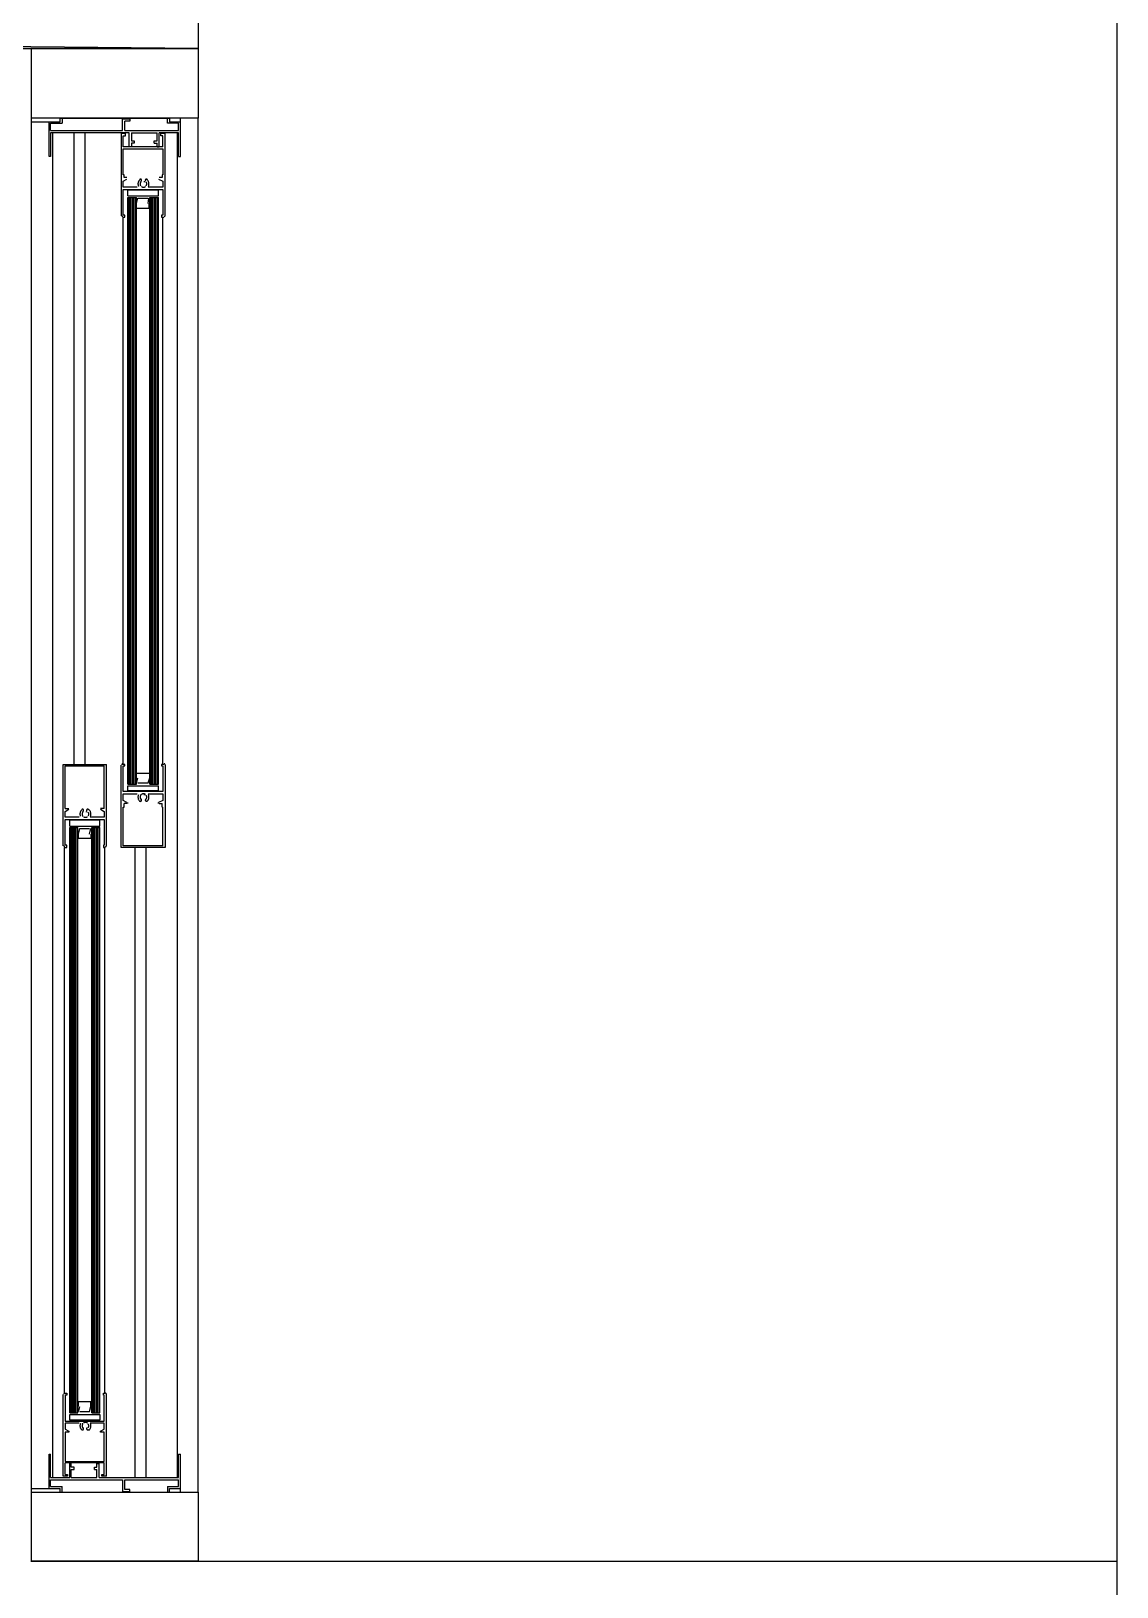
# Model space of a CAD drawing. Header units: millimetres. Extents: x 7649 to 34105, y 3983 to 25377.
# Drawn here: x 33323 to 34105, y 6097 to 7218 of the extents above; entities that cross this region are included whole.
import ezdxf

# ---------------------------------------------------------------- set-up
doc = ezdxf.new("R2010")
doc.units = ezdxf.units.MM

msp = doc.modelspace()

# ---------------------------------------------------------------- linework, layer by layer
at = {"layer": 'GEOMETRY', "color": 7}
for p, q in [((34105.14444, 21876.45556), (34105.14444, 5374.92222)), ((33443.15694, 7205.30972), (30922.73611, 7230.18056)), ((33443.15694, 7205.30972), (30922.73611, 7230.18056)), ((33443.15694, 7230.18056), (33443.15694, 7205.30972)), ((30922.73611, 7205.30972), (33443.15694, 7205.30972)), ((33323.03611, 6164.96806), (33323.03611, 7155.03889)), ((33323.03611, 6167.61389), (33323.03611, 7152.39306)), ((33323.03611, 7152.39306), (33335.73611, 7152.39306)), ((33335.73611, 7152.39306), (33343.67361, 7152.39306)), ((33335.73611, 7127.52222), (33335.73611, 7152.39306)), ((33343.67361, 7155.03889), (33345.26111, 7155.03889)), ((33343.67361, 7152.39306), (33343.67361, 7155.03889)), ((33345.26111, 7155.03889), (33345.26111, 7151.33472)), ((33345.26111, 7155.03889), (33420.93194, 7155.03889)), ((33388.65278, 7154.50972), (33393.94444, 7154.50972)), ((33388.65278, 7146.04306), (33388.65278, 7154.50972)), ((33393.94444, 7152.92222), (33390.24028, 7152.92222)), ((33390.24028, 7146.04306), (33390.24028, 7152.92222)), ((33393.94444, 7154.50972), (33393.94444, 7152.92222)), ((33420.93194, 7151.33472), (33420.93194, 7155.03889)), ((33420.93194, 7155.03889), (33422.51944, 7155.03889)), ((33422.51944, 7155.03889), (33422.51944, 7152.39306)), ((33422.51944, 7152.39306), (33430.45694, 7152.39306)), ((33430.45694, 7152.39306), (33430.45694, 7155.03889)), ((33430.45694, 7127.52222), (33430.45694, 7152.39306)), ((33443.15694, 6164.96806), (33443.15694, 7155.03889)), ((33336.79444, 7151.33472), (33345.26111, 7151.33472)), ((33336.79444, 7146.04306), (33336.79444, 7151.33472)), ((33336.79444, 7146.04306), (33388.65278, 7146.04306)), ((33393.41528, 7144.45556), (33336.79444, 7144.45556)), ((33336.79444, 7144.45556), (33336.79444, 7127.52222)), ((33338.38194, 6175.55139), (33338.38194, 7144.45556)), ((33353.72778, 6689.37222), (33353.72778, 7144.45556)), ((33361.66528, 6689.37222), (33361.66528, 7144.45556)), ((33390.76944, 7143.92639), (33387.59444, 7143.92639)), ((33387.59444, 7143.92639), (33387.59444, 7084.65972)), ((33389.18194, 7134.40139), (33389.18194, 7142.33889)), ((33389.18194, 7142.33889), (33390.76944, 7142.33889)), ((33390.24028, 7146.04306), (33428.86944, 7146.04306)), ((33390.76944, 7142.33889), (33390.76944, 7143.92639)), ((33393.41528, 7134.40139), (33393.41528, 7144.45556)), ((33395.00278, 7144.45556), (33395.00278, 7138.63472)), ((33395.00278, 7144.45556), (33413.52361, 7144.45556)), ((33413.52361, 7138.63472), (33413.52361, 7144.45556)), ((33428.86944, 7144.45556), (33415.11111, 7144.45556)), ((33415.11111, 7134.40139), (33415.11111, 7144.45556)), ((33419.34444, 7143.92639), (33416.16944, 7143.92639)), ((33416.16944, 7142.33889), (33416.16944, 7143.92639)), ((33417.75694, 7142.33889), (33416.16944, 7142.33889)), ((33417.75694, 7134.40139), (33417.75694, 7142.33889)), ((33419.34444, 7084.65972), (33419.34444, 7143.92639)), ((33428.86944, 7151.33472), (33420.93194, 7151.33472)), ((33428.34028, 6175.55139), (33428.34028, 7144.45556)), ((33428.86944, 7146.04306), (33428.86944, 7151.33472)), ((33428.86944, 7127.52222), (33428.86944, 7144.45556)), ((33417.75694, 7134.40139), (33389.18194, 7134.40139)), ((33389.18194, 7114.29306), (33389.18194, 7132.81389)), ((33389.18194, 7132.81389), (33417.75694, 7132.81389)), ((33395.00278, 7134.40139), (33393.41528, 7134.40139)), ((33395.00278, 7138.63472), (33397.11944, 7138.63472)), ((33397.11944, 7137.04722), (33395.00278, 7137.04722)), ((33395.00278, 7137.04722), (33395.00278, 7134.40139)), ((33397.11944, 7138.63472), (33397.11944, 7137.04722)), ((33411.40694, 7138.63472), (33413.52361, 7138.63472)), ((33411.40694, 7137.04722), (33411.40694, 7138.63472)), ((33411.40694, 7137.04722), (33413.52361, 7137.04722)), ((33413.52361, 7134.40139), (33413.52361, 7137.04722)), ((33413.52361, 7134.40139), (33415.11111, 7134.40139)), ((33417.75694, 7132.81389), (33417.75694, 7114.29306)), ((33336.79444, 7127.52222), (33335.73611, 7127.52222)), ((33428.86944, 7127.52222), (33430.45694, 7127.52222)), ((33389.71111, 7114.29306), (33389.18194, 7114.29306)), ((33389.18194, 7109.53056), (33391.82778, 7111.11806)), ((33389.18194, 7105.29722), (33389.18194, 7109.53056)), ((33389.71111, 7112.17639), (33389.71111, 7114.29306)), ((33391.82778, 7112.17639), (33389.71111, 7112.17639)), ((33399.77666, 7107.97908), (33399.76528, 7107.67847)), ((33399.76528, 7107.67847), (33399.76765, 7107.54121)), ((33399.76765, 7107.54121), (33399.77476, 7107.40432)), ((33399.77476, 7107.40432), (33399.78657, 7107.26791)), ((33399.81045, 7108.27583), (33399.77666, 7107.97908)), ((33399.78657, 7107.26791), (33399.80306, 7107.13212)), ((33399.80306, 7107.13212), (33399.82421, 7106.99705)), ((33399.86611, 7108.56757), (33399.81045, 7108.27583)), ((33399.82421, 7106.99705), (33399.85, 7106.86283)), ((33399.85, 7106.86283), (33399.88038, 7106.72957)), ((33399.9431, 7108.8532), (33399.86611, 7108.56757)), ((33400.04086, 7109.13158), (33399.9431, 7108.8532)), ((33400.15886, 7109.4016), (33400.04086, 7109.13158)), ((33400.29656, 7109.66212), (33400.15886, 7109.4016)), ((33400.45342, 7109.91202), (33400.29656, 7109.66212)), ((33400.62889, 7110.15018), (33400.45342, 7109.91202)), ((33400.82243, 7110.37547), (33400.62889, 7110.15018)), ((33401.03349, 7110.58677), (33400.82243, 7110.37547)), ((33401.26155, 7110.78296), (33401.03349, 7110.58677)), ((33401.20843, 7111.0047), (33401.12287, 7110.9452)), ((33401.29898, 7111.05158), (33401.20843, 7111.0047)), ((33401.39329, 7111.08595), (33401.29898, 7111.05158)), ((33401.36581, 7107.92758), (33401.35278, 7107.67847)), ((33401.35278, 7107.67847), (33401.36581, 7107.42937)), ((33401.40491, 7108.17453), (33401.36581, 7107.92758)), ((33401.36581, 7107.42937), (33401.40491, 7107.18242)), ((33401.49017, 7111.10791), (33401.39329, 7111.08595)), ((33401.47007, 7108.41717), (33401.40491, 7108.17453)), ((33401.40491, 7107.18242), (33401.47007, 7106.93977)), ((33401.56129, 7108.65335), (33401.47007, 7108.41717)), ((33401.47007, 7106.93977), (33401.56129, 7106.70359)), ((33401.5884, 7111.11756), (33401.49017, 7111.10791)), ((33401.67858, 7108.88092), (33401.56129, 7108.65335)), ((33401.68677, 7111.11502), (33401.5884, 7111.11756)), ((33401.82193, 7109.09771), (33401.67858, 7108.88092)), ((33401.78408, 7111.10038), (33401.68677, 7111.11502)), ((33401.87913, 7111.07376), (33401.78408, 7111.10038)), ((33401.9707, 7111.03526), (33401.87913, 7111.07376)), ((33401.88194, 7109.53056), (33401.88194, 7109.00139)), ((33402.05758, 7110.98499), (33401.9707, 7111.03526)), ((33402.13857, 7110.92306), (33402.05758, 7110.98499)), ((33402.21247, 7110.84956), (33402.13857, 7110.92306)), ((33402.17202, 7109.75652), (33402.24169, 7109.83403)), ((33402.27622, 7110.7671), (33402.21247, 7110.84956)), ((33402.24169, 7109.83403), (33402.29946, 7109.91805)), ((33402.32761, 7110.67905), (33402.27622, 7110.7671)), ((33402.29946, 7109.91805), (33402.34527, 7110.00736)), ((33402.3667, 7110.58659), (33402.32761, 7110.67905)), ((33402.34527, 7110.00736), (33402.37909, 7110.10076)), ((33402.39353, 7110.49095), (33402.3667, 7110.58659)), ((33402.37909, 7110.10076), (33402.40087, 7110.19703)), ((33402.40814, 7110.39333), (33402.39353, 7110.49095)), ((33402.40087, 7110.19703), (33402.41057, 7110.29496)), ((33402.41057, 7110.29496), (33402.40814, 7110.39333)), ((33404.52778, 7109.00139), (33404.52778, 7109.53056)), ((33405.06054, 7110.39988), (33405.05694, 7110.32431)), ((33405.05694, 7110.32431), (33405.05873, 7110.27109)), ((33405.05873, 7110.27109), (33405.06404, 7110.2184)), ((33405.07114, 7110.47392), (33405.06054, 7110.39988)), ((33405.06404, 7110.2184), (33405.0728, 7110.16642)), ((33405.08851, 7110.54601), (33405.07114, 7110.47392)), ((33405.0728, 7110.16642), (33405.08495, 7110.1153)), ((33405.08495, 7110.1153), (33405.10043, 7110.06519)), ((33405.11237, 7110.61575), (33405.08851, 7110.54601)), ((33405.10043, 7110.06519), (33405.11915, 7110.01627)), ((33405.14246, 7110.68271), (33405.11237, 7110.61575)), ((33405.11915, 7110.01627), (33405.14107, 7109.96868)), ((33405.14107, 7109.96868), (33405.16609, 7109.9226)), ((33405.17854, 7110.7465), (33405.14246, 7110.68271)), ((33405.16609, 7109.9226), (33405.19417, 7109.87818)), ((33405.22034, 7110.80669), (33405.17854, 7110.7465)), ((33405.19417, 7109.87818), (33405.22523, 7109.83559)), ((33405.26759, 7110.86288), (33405.22034, 7110.80669)), ((33405.22523, 7109.83559), (33405.25921, 7109.79498)), ((33405.25921, 7109.79498), (33405.29603, 7109.75652)), ((33405.32006, 7110.91465), (33405.26759, 7110.86288)), ((33405.37746, 7110.96159), (33405.32006, 7110.91465)), ((33405.43955, 7111.00329), (33405.37746, 7110.96159)), ((33405.50607, 7111.03934), (33405.43955, 7111.00329)), ((33405.57571, 7111.06891), (33405.50607, 7111.03934)), ((33405.64701, 7111.0915), (33405.57571, 7111.06891)), ((33405.78948, 7108.88092), (33405.64612, 7109.09771)), ((33405.71949, 7111.10716), (33405.64701, 7111.0915)), ((33405.79267, 7111.11595), (33405.71949, 7111.10716)), ((33405.90676, 7108.65335), (33405.78948, 7108.88092)), ((33405.86606, 7111.11791), (33405.79267, 7111.11595)), ((33405.93919, 7111.11311), (33405.86606, 7111.11791)), ((33405.99799, 7108.41717), (33405.90676, 7108.65335)), ((33405.90676, 7106.70359), (33405.99799, 7106.93977)), ((33406.01155, 7111.10159), (33405.93919, 7111.11311)), ((33406.06315, 7108.17453), (33405.99799, 7108.41717)), ((33405.99799, 7106.93977), (33406.06315, 7107.18242)), ((33406.08269, 7111.08341), (33406.01155, 7111.10159)), ((33406.10225, 7107.92758), (33406.06315, 7108.17453)), ((33406.06315, 7107.18242), (33406.10225, 7107.42937)), ((33406.1521, 7111.05863), (33406.08269, 7111.08341)), ((33406.11528, 7107.67847), (33406.10225, 7107.92758)), ((33406.10225, 7107.42937), (33406.11528, 7107.67847)), ((33406.21931, 7111.0273), (33406.1521, 7111.05863)), ((33406.53914, 7110.48625), (33406.20651, 7110.78296)), ((33406.28384, 7110.98947), (33406.21931, 7111.0273)), ((33406.34519, 7110.9452), (33406.28384, 7110.98947)), ((33406.832, 7110.15965), (33406.53914, 7110.48625)), ((33407.08415, 7109.80696), (33406.832, 7110.15965)), ((33407.29465, 7109.43194), (33407.08415, 7109.80696)), ((33407.46259, 7109.03838), (33407.29465, 7109.43194)), ((33407.58701, 7108.63006), (33407.46259, 7109.03838)), ((33407.52377, 7106.49946), (33407.63091, 7106.92484)), ((33407.66698, 7108.21077), (33407.58701, 7108.63006)), ((33407.63091, 7106.92484), (33407.68987, 7107.35438)), ((33407.70158, 7107.78428), (33407.66698, 7108.21077)), ((33407.68987, 7107.35438), (33407.70158, 7107.78428)), ((33414.58194, 7111.11806), (33417.75694, 7109.53056)), ((33417.22778, 7112.17639), (33415.11111, 7112.17639)), ((33417.75694, 7114.29306), (33417.22778, 7114.29306)), ((33417.22778, 7114.29306), (33417.22778, 7112.17639)), ((33417.75694, 7109.53056), (33417.75694, 7105.29722)), ((33399.23611, 7105.29722), (33389.18194, 7105.29722)), ((33389.18194, 7085.18889), (33389.18194, 7103.70972)), ((33389.18194, 7103.70972), (33417.75694, 7103.70972)), ((33414.58194, 7103.18056), (33392.35694, 7103.18056)), ((33392.35694, 7098.94722), (33392.35694, 7103.18056)), ((33392.35694, 7098.94722), (33414.58194, 7098.94722)), ((33392.35694, 6675.08472), (33392.35694, 7097.88889)), ((33392.35694, 7097.88889), (33398.70694, 7097.88889)), ((33393.41528, 6675.08472), (33393.41528, 7097.88889)), ((33394.47361, 6675.08472), (33394.47361, 7097.88889)), ((33395.53194, 6675.08472), (33395.53194, 7097.88889)), ((33396.59028, 6675.08472), (33396.59028, 7097.88889)), ((33397.64861, 6675.08472), (33397.64861, 7097.88889)), ((33398.70694, 6675.08472), (33398.70694, 7097.88889)), ((33398.70694, 7093.65556), (33399.76528, 7097.35972)), ((33399.76528, 7097.35972), (33407.17361, 7097.35972)), ((33399.88038, 7106.72957), (33399.91535, 7106.59741)), ((33399.91535, 7106.59741), (33399.95488, 7106.46645)), ((33399.95488, 7106.46645), (33399.99893, 7106.33682)), ((33399.99893, 7106.33682), (33400.04749, 7106.20863)), ((33400.04749, 7106.20863), (33400.10054, 7106.08201)), ((33401.56129, 7106.70359), (33401.67858, 7106.47603)), ((33401.67858, 7106.47603), (33401.82193, 7106.25923)), ((33402.31479, 7105.76638), (33402.53158, 7105.62302)), ((33402.53158, 7105.62302), (33402.75915, 7105.50574)), ((33402.75915, 7105.50574), (33402.99533, 7105.41451)), ((33402.99533, 7105.41451), (33403.23797, 7105.34935)), ((33403.23797, 7105.34935), (33403.48492, 7105.31025)), ((33403.48492, 7105.31025), (33403.73403, 7105.29722)), ((33403.73403, 7105.29722), (33403.98313, 7105.31025)), ((33403.98313, 7105.31025), (33404.23008, 7105.34935)), ((33404.23008, 7105.34935), (33404.47273, 7105.41451)), ((33404.47273, 7105.41451), (33404.70891, 7105.50574)), ((33404.70891, 7105.50574), (33404.93647, 7105.62302)), ((33404.93647, 7105.62302), (33405.15327, 7105.76638)), ((33405.64612, 7106.25923), (33405.78948, 7106.47603)), ((33405.78948, 7106.47603), (33405.90676, 7106.70359)), ((33417.75694, 7105.29722), (33407.17361, 7105.29722)), ((33407.17361, 7093.65556), (33407.70278, 7097.35972)), ((33407.36752, 7106.08201), (33407.52377, 7106.49946)), ((33408.23194, 6675.08472), (33408.23194, 7097.88889)), ((33408.23194, 7097.88889), (33414.58194, 7097.88889)), ((33409.29028, 6675.08472), (33409.29028, 7097.88889)), ((33410.34861, 6675.08472), (33410.34861, 7097.88889)), ((33411.40694, 6675.08472), (33411.40694, 7097.88889)), ((33412.46528, 6675.08472), (33412.46528, 7097.88889)), ((33413.52361, 6675.08472), (33413.52361, 7097.88889)), ((33414.58194, 7098.94722), (33414.58194, 7103.18056)), ((33414.58194, 6675.08472), (33414.58194, 7097.88889)), ((33417.75694, 7103.70972), (33417.75694, 7085.18889)), ((33388.12361, 7084.92431), (33388.13086, 7084.8166)), ((33388.13086, 7084.8166), (33388.15196, 7084.71329)), ((33388.15196, 7084.71329), (33388.18599, 7084.61534)), ((33388.18599, 7084.61534), (33388.23198, 7084.52368)), ((33388.23198, 7084.52368), (33388.289, 7084.43927)), ((33388.289, 7084.43927), (33388.35609, 7084.36304)), ((33390.24028, 7085.18889), (33389.18194, 7085.18889)), ((33390.24028, 7083.60139), (33390.24028, 7085.18889)), ((33398.70694, 7089.95139), (33398.70694, 7093.65556)), ((33407.70278, 7089.95139), (33398.70694, 7089.95139)), ((33407.70278, 7093.65556), (33407.70278, 7089.95139)), ((33417.75694, 7085.18889), (33416.69861, 7085.18889)), ((33416.69861, 7085.18889), (33416.69861, 7083.60139)), ((33419.11196, 7084.36304), (33419.17906, 7084.43927)), ((33419.17906, 7084.43927), (33419.23607, 7084.52368)), ((33419.23607, 7084.52368), (33419.28207, 7084.61534)), ((33419.28207, 7084.61534), (33419.31609, 7084.71329)), ((33419.31609, 7084.71329), (33419.3372, 7084.8166)), ((33419.3372, 7084.8166), (33419.34444, 7084.92431)), ((33388.35609, 7084.36304), (33388.43232, 7084.29594)), ((33388.43232, 7084.29594), (33388.51674, 7084.23893)), ((33388.51674, 7084.23893), (33388.6084, 7084.19293)), ((33388.6084, 7084.19293), (33388.70635, 7084.15891)), ((33388.65278, 7083.60139), (33390.24028, 7083.60139)), ((33388.70635, 7084.15891), (33388.80965, 7084.1378)), ((33388.80965, 7084.1378), (33388.91736, 7084.13056)), ((33389.18194, 6689.37222), (33389.18194, 7083.60139)), ((33416.69861, 7083.60139), (33418.28611, 7083.60139)), ((33417.75694, 6689.37222), (33417.75694, 7083.60139)), ((33418.55069, 7084.13056), (33418.6584, 7084.1378)), ((33418.6584, 7084.1378), (33418.76171, 7084.15891)), ((33418.76171, 7084.15891), (33418.85966, 7084.19293)), ((33418.85966, 7084.19293), (33418.95132, 7084.23893)), ((33418.95132, 7084.23893), (33419.03573, 7084.29594)), ((33419.03573, 7084.29594), (33419.11196, 7084.36304)), ((33345.79028, 6689.37222), (33377.01111, 6689.37222)), ((33345.79028, 6630.63472), (33345.79028, 6689.37222)), ((33347.37778, 6660.26806), (33347.37778, 6688.31389)), ((33347.37778, 6688.31389), (33375.42361, 6688.31389)), ((33375.42361, 6660.26806), (33375.42361, 6688.31389)), ((33377.01111, 6630.63472), (33377.01111, 6689.37222)), ((33387.59444, 6629.57639), (33387.59444, 6688.84306)), ((33388.13086, 6689.21535), (33388.12361, 6689.10764)), ((33388.15196, 6689.31865), (33388.13086, 6689.21535)), ((33388.18599, 6689.4166), (33388.15196, 6689.31865)), ((33388.23198, 6689.50826), (33388.18599, 6689.4166)), ((33388.289, 6689.59268), (33388.23198, 6689.50826)), ((33388.35609, 6689.66891), (33388.289, 6689.59268)), ((33388.43232, 6689.736), (33388.35609, 6689.66891)), ((33388.51674, 6689.79302), (33388.43232, 6689.736)), ((33388.6084, 6689.83901), (33388.51674, 6689.79302)), ((33388.70635, 6689.87304), (33388.6084, 6689.83901)), ((33390.24028, 6689.37222), (33388.65278, 6689.37222)), ((33388.80965, 6689.89414), (33388.70635, 6689.87304)), ((33388.91736, 6689.90139), (33388.80965, 6689.89414)), ((33389.18194, 6669.79306), (33389.18194, 6688.31389)), ((33389.18194, 6688.31389), (33390.24028, 6688.31389)), ((33390.24028, 6688.31389), (33390.24028, 6689.37222)), ((33398.70694, 6679.84722), (33398.70694, 6683.02222)), ((33398.70694, 6683.02222), (33408.23194, 6683.02222)), ((33408.23194, 6683.02222), (33408.23194, 6679.84722)), ((33418.28611, 6689.37222), (33416.69861, 6689.37222)), ((33416.69861, 6689.37222), (33416.69861, 6688.31389)), ((33416.69861, 6688.31389), (33417.75694, 6688.31389)), ((33417.75694, 6688.31389), (33417.75694, 6669.79306)), ((33418.6584, 6689.89414), (33418.55069, 6689.90139)), ((33418.76171, 6689.87304), (33418.6584, 6689.89414)), ((33418.85966, 6689.83901), (33418.76171, 6689.87304)), ((33418.95132, 6689.79302), (33418.85966, 6689.83901)), ((33419.03573, 6689.736), (33418.95132, 6689.79302)), ((33419.11196, 6689.66891), (33419.03573, 6689.736)), ((33419.17906, 6689.59268), (33419.11196, 6689.66891)), ((33419.23607, 6689.50826), (33419.17906, 6689.59268)), ((33419.28207, 6689.4166), (33419.23607, 6689.50826)), ((33419.31609, 6689.31865), (33419.28207, 6689.4166)), ((33419.3372, 6689.21535), (33419.31609, 6689.31865)), ((33419.34444, 6689.10764), (33419.3372, 6689.21535)), ((33419.34444, 6688.84306), (33419.34444, 6629.57639)), ((33417.75694, 6669.79306), (33389.18194, 6669.79306)), ((33392.35694, 6675.08472), (33398.70694, 6675.08472)), ((33392.35694, 6670.32222), (33392.35694, 6674.02639)), ((33392.35694, 6674.02639), (33414.58194, 6674.02639)), ((33414.58194, 6670.32222), (33392.35694, 6670.32222)), ((33398.70694, 6676.14306), (33399.76528, 6679.84722)), ((33399.76528, 6676.14306), (33407.17361, 6676.14306)), ((33407.17361, 6676.14306), (33408.23194, 6679.84722)), ((33408.23194, 6675.08472), (33414.58194, 6675.08472)), ((33414.58194, 6670.32222), (33414.58194, 6674.02639)), ((33347.37778, 6657.62222), (33347.37778, 6660.26806)), ((33375.42361, 6657.62222), (33375.42361, 6660.26806)), ((33389.18194, 6663.44306), (33389.18194, 6668.20556)), ((33389.18194, 6668.20556), (33399.23611, 6668.20556)), ((33391.82778, 6661.85556), (33389.18194, 6663.44306)), ((33389.18194, 6630.63472), (33389.18194, 6658.68056)), ((33389.18194, 6658.68056), (33389.71111, 6658.68056)), ((33391.82778, 6661.32639), (33389.71111, 6661.32639)), ((33389.71111, 6658.68056), (33389.71111, 6661.32639)), ((33392.35694, 6661.32639), (33392.35694, 6661.85556)), ((33399.77818, 6666.1484), (33399.76647, 6665.7185)), ((33399.76647, 6665.7185), (33399.80107, 6665.29201)), ((33399.83714, 6666.57794), (33399.77818, 6666.1484)), ((33399.80107, 6665.29201), (33399.88105, 6664.87272)), ((33399.94428, 6667.00332), (33399.83714, 6666.57794)), ((33399.88105, 6664.87272), (33400.00547, 6664.4644)), ((33400.10054, 6667.42077), (33399.94428, 6667.00332)), ((33400.00547, 6664.4644), (33400.1734, 6664.07084)), ((33400.1734, 6664.07084), (33400.38391, 6663.69582)), ((33400.38391, 6663.69582), (33400.63606, 6663.34313)), ((33400.63606, 6663.34313), (33400.92892, 6663.01653)), ((33400.92892, 6663.01653), (33401.26155, 6662.71982)), ((33401.12287, 6663.08674), (33401.18422, 6663.04247)), ((33401.18422, 6663.04247), (33401.24874, 6663.00464)), ((33401.24874, 6663.00464), (33401.31595, 6662.97331)), ((33401.31595, 6662.97331), (33401.38537, 6662.94853)), ((33401.36581, 6666.07341), (33401.35278, 6665.82431)), ((33401.35278, 6665.82431), (33401.36581, 6665.5752)), ((33401.40491, 6666.32036), (33401.36581, 6666.07341)), ((33401.36581, 6665.5752), (33401.40491, 6665.32825)), ((33401.38537, 6662.94853), (33401.4565, 6662.93036)), ((33401.47007, 6666.56301), (33401.40491, 6666.32036)), ((33401.40491, 6665.32825), (33401.47007, 6665.08561)), ((33401.4565, 6662.93036), (33401.52887, 6662.91884)), ((33401.56129, 6666.79919), (33401.47007, 6666.56301)), ((33401.47007, 6665.08561), (33401.56129, 6664.84942)), ((33401.52887, 6662.91884), (33401.60199, 6662.91403)), ((33401.67858, 6667.02675), (33401.56129, 6666.79919)), ((33401.56129, 6664.84942), (33401.67858, 6664.62186)), ((33401.60199, 6662.91403), (33401.67539, 6662.916)), ((33401.67539, 6662.916), (33401.74856, 6662.92478)), ((33401.82193, 6667.24355), (33401.67858, 6667.02675)), ((33401.67858, 6664.62186), (33401.82193, 6664.40506)), ((33401.74856, 6662.92478), (33401.82105, 6662.94044)), ((33401.82105, 6662.94044), (33401.89235, 6662.96303)), ((33401.88194, 6667.14722), (33401.88194, 6667.67639)), ((33401.89235, 6662.96303), (33401.96199, 6662.99261)), ((33401.96199, 6662.99261), (33402.0285, 6663.02866)), ((33402.0285, 6663.02866), (33402.09059, 6663.07036)), ((33402.09059, 6663.07036), (33402.148, 6663.1173)), ((33402.148, 6663.1173), (33402.20046, 6663.16907)), ((33402.20885, 6664.23697), (33402.17202, 6664.27543)), ((33402.20046, 6663.16907), (33402.24772, 6663.22525)), ((33402.24282, 6664.19636), (33402.20885, 6664.23697)), ((33402.27388, 6664.15376), (33402.24282, 6664.19636)), ((33402.24772, 6663.22525), (33402.28952, 6663.28545)), ((33402.30196, 6664.10934), (33402.27388, 6664.15376)), ((33402.28952, 6663.28545), (33402.32559, 6663.34923)), ((33402.32699, 6664.06326), (33402.30196, 6664.10934)), ((33402.53158, 6667.87975), (33402.31479, 6667.7364)), ((33402.32559, 6663.34923), (33402.35569, 6663.4162)), ((33402.3489, 6664.01568), (33402.32699, 6664.06326)), ((33402.36763, 6663.96675), (33402.3489, 6664.01568)), ((33402.35569, 6663.4162), (33402.37955, 6663.48593)), ((33402.3831, 6663.91665), (33402.36763, 6663.96675)), ((33402.37955, 6663.48593), (33402.39691, 6663.55803)), ((33402.39525, 6663.86552), (33402.3831, 6663.91665)), ((33402.40402, 6663.81354), (33402.39525, 6663.86552)), ((33402.39691, 6663.55803), (33402.40752, 6663.63207)), ((33402.40933, 6663.76086), (33402.40402, 6663.81354)), ((33402.40752, 6663.63207), (33402.41111, 6663.70764)), ((33402.41111, 6663.70764), (33402.40933, 6663.76086)), ((33402.75915, 6667.99704), (33402.53158, 6667.87975)), ((33402.99533, 6668.08827), (33402.75915, 6667.99704)), ((33403.23797, 6668.15343), (33402.99533, 6668.08827)), ((33403.48492, 6668.19252), (33403.23797, 6668.15343)), ((33403.73403, 6668.20556), (33403.48492, 6668.19252)), ((33403.98313, 6668.19252), (33403.73403, 6668.20556)), ((33404.23008, 6668.15343), (33403.98313, 6668.19252)), ((33404.47273, 6668.08827), (33404.23008, 6668.15343)), ((33404.70891, 6667.99704), (33404.47273, 6668.08827)), ((33404.52778, 6667.14722), (33404.52778, 6667.67639)), ((33404.93647, 6667.87975), (33404.70891, 6667.99704)), ((33405.15327, 6667.7364), (33404.93647, 6667.87975)), ((33405.06718, 6663.83492), (33405.05749, 6663.73699)), ((33405.05749, 6663.73699), (33405.05992, 6663.63861)), ((33405.05992, 6663.63861), (33405.07453, 6663.541)), ((33405.08896, 6663.93118), (33405.06718, 6663.83492)), ((33405.07453, 6663.541), (33405.10135, 6663.44535)), ((33405.12278, 6664.02458), (33405.08896, 6663.93118)), ((33405.10135, 6663.44535), (33405.14044, 6663.3529)), ((33405.1686, 6664.11389), (33405.12278, 6664.02458)), ((33405.14044, 6663.3529), (33405.19184, 6663.26484)), ((33405.22636, 6664.19791), (33405.1686, 6664.11389)), ((33405.19184, 6663.26484), (33405.25559, 6663.18239)), ((33405.29603, 6664.27543), (33405.22636, 6664.19791)), ((33405.25559, 6663.18239), (33405.32948, 6663.10889)), ((33405.32948, 6663.10889), (33405.41048, 6663.04695)), ((33405.41048, 6663.04695), (33405.49736, 6662.99668)), ((33405.49736, 6662.99668), (33405.58893, 6662.95818)), ((33405.58893, 6662.95818), (33405.68397, 6662.93156)), ((33405.78948, 6667.02675), (33405.64612, 6667.24355)), ((33405.64612, 6664.40506), (33405.78948, 6664.62186)), ((33405.68397, 6662.93156), (33405.78129, 6662.91693)), ((33405.78129, 6662.91693), (33405.87966, 6662.91438)), ((33405.90676, 6666.79919), (33405.78948, 6667.02675)), ((33405.78948, 6664.62186), (33405.90676, 6664.84942)), ((33405.87966, 6662.91438), (33405.97789, 6662.92404)), ((33405.99799, 6666.56301), (33405.90676, 6666.79919)), ((33405.90676, 6664.84942), (33405.99799, 6665.08561)), ((33405.97789, 6662.92404), (33406.07476, 6662.94599)), ((33406.06315, 6666.32036), (33405.99799, 6666.56301)), ((33405.99799, 6665.08561), (33406.06315, 6665.32825)), ((33406.10225, 6666.07341), (33406.06315, 6666.32036)), ((33406.06315, 6665.32825), (33406.10225, 6665.5752)), ((33406.07476, 6662.94599), (33406.16908, 6662.98036)), ((33406.11528, 6665.82431), (33406.10225, 6666.07341)), ((33406.10225, 6665.5752), (33406.11528, 6665.82431)), ((33406.16908, 6662.98036), (33406.25962, 6663.02724)), ((33406.20651, 6662.71982), (33406.43456, 6662.916)), ((33406.25962, 6663.02724), (33406.34519, 6663.08674)), ((33406.43456, 6662.916), (33406.64563, 6663.1273)), ((33406.64563, 6663.1273), (33406.83917, 6663.3526)), ((33406.83917, 6663.3526), (33407.01464, 6663.59076)), ((33407.01464, 6663.59076), (33407.17149, 6663.84066)), ((33407.17149, 6663.84066), (33407.30919, 6664.10118)), ((33407.17361, 6668.20556), (33417.75694, 6668.20556)), ((33407.30919, 6664.10118), (33407.4272, 6664.37119)), ((33407.42056, 6667.29415), (33407.36752, 6667.42077)), ((33407.46912, 6667.16596), (33407.42056, 6667.29415)), ((33407.4272, 6664.37119), (33407.52496, 6664.64958)), ((33407.51318, 6667.03633), (33407.46912, 6667.16596)), ((33407.5527, 6666.90537), (33407.51318, 6667.03633)), ((33407.52496, 6664.64958), (33407.60194, 6664.93521)), ((33407.58767, 6666.7732), (33407.5527, 6666.90537)), ((33407.61806, 6666.63995), (33407.58767, 6666.7732)), ((33407.60194, 6664.93521), (33407.6576, 6665.22695)), ((33407.64384, 6666.50573), (33407.61806, 6666.63995)), ((33407.66499, 6666.37066), (33407.64384, 6666.50573)), ((33407.6576, 6665.22695), (33407.69139, 6665.52369)), ((33407.68149, 6666.23487), (33407.66499, 6666.37066)), ((33407.6933, 6666.09846), (33407.68149, 6666.23487)), ((33407.69139, 6665.52369), (33407.70278, 6665.82431)), ((33407.7004, 6665.96157), (33407.6933, 6666.09846)), ((33407.70278, 6665.82431), (33407.7004, 6665.96157)), ((33417.75694, 6663.44306), (33414.58194, 6661.85556)), ((33414.58194, 6661.32639), (33414.58194, 6661.85556)), ((33415.11111, 6661.32639), (33417.22778, 6661.32639)), ((33417.22778, 6658.68056), (33417.22778, 6661.32639)), ((33417.22778, 6658.68056), (33417.75694, 6658.68056)), ((33417.75694, 6668.20556), (33417.75694, 6663.44306)), ((33417.75694, 6630.63472), (33417.75694, 6658.68056)), ((33347.37778, 6657.62222), (33350.02361, 6657.62222)), ((33347.37778, 6655.50556), (33350.02361, 6657.09306)), ((33347.37778, 6651.27222), (33347.37778, 6655.50556)), ((33357.43194, 6651.27222), (33347.37778, 6651.27222)), ((33347.37778, 6631.16389), (33347.37778, 6649.68472)), ((33347.37778, 6649.68472), (33375.42361, 6649.68472)), ((33372.24861, 6649.15556), (33350.55278, 6649.15556)), ((33350.55278, 6644.92222), (33350.55278, 6649.15556)), ((33357.9725, 6653.95408), (33357.96111, 6653.65347)), ((33357.96111, 6653.65347), (33357.96349, 6653.51621)), ((33357.96349, 6653.51621), (33357.97059, 6653.37932)), ((33357.97059, 6653.37932), (33357.9824, 6653.24291)), ((33358.00629, 6654.25083), (33357.9725, 6653.95408)), ((33357.9824, 6653.24291), (33357.9989, 6653.10712)), ((33357.9989, 6653.10712), (33358.02005, 6652.97205)), ((33358.06195, 6654.54257), (33358.00629, 6654.25083)), ((33358.02005, 6652.97205), (33358.04583, 6652.83783)), ((33358.04583, 6652.83783), (33358.07622, 6652.70457)), ((33358.13893, 6654.8282), (33358.06195, 6654.54257)), ((33358.07622, 6652.70457), (33358.11119, 6652.57241)), ((33358.11119, 6652.57241), (33358.15071, 6652.44145)), ((33358.23669, 6655.10658), (33358.13893, 6654.8282)), ((33358.15071, 6652.44145), (33358.19477, 6652.31182)), ((33358.19477, 6652.31182), (33358.24333, 6652.18363)), ((33358.35469, 6655.3766), (33358.23669, 6655.10658)), ((33358.24333, 6652.18363), (33358.29637, 6652.05701)), ((33358.49239, 6655.63712), (33358.35469, 6655.3766)), ((33358.64925, 6655.88702), (33358.49239, 6655.63712)), ((33358.82472, 6656.12518), (33358.64925, 6655.88702)), ((33359.01826, 6656.35047), (33358.82472, 6656.12518)), ((33359.22933, 6656.56177), (33359.01826, 6656.35047)), ((33359.45738, 6656.75796), (33359.22933, 6656.56177)), ((33359.40427, 6656.9797), (33359.3187, 6656.9202)), ((33359.49481, 6657.02658), (33359.40427, 6656.9797)), ((33359.58913, 6657.06095), (33359.49481, 6657.02658)), ((33359.54861, 6654.97639), (33360.07778, 6654.97639)), ((33359.56164, 6653.90258), (33359.54861, 6653.65347)), ((33359.54861, 6653.65347), (33359.56164, 6653.40437)), ((33359.54861, 6652.33056), (33360.07778, 6652.33056)), ((33359.60074, 6654.14953), (33359.56164, 6653.90258)), ((33359.56164, 6653.40437), (33359.60074, 6653.15742)), ((33359.686, 6657.08291), (33359.58913, 6657.06095)), ((33359.6659, 6654.39217), (33359.60074, 6654.14953)), ((33359.60074, 6653.15742), (33359.6659, 6652.91477)), ((33359.75712, 6654.62835), (33359.6659, 6654.39217)), ((33359.6659, 6652.91477), (33359.75712, 6652.67859)), ((33359.78423, 6657.09256), (33359.686, 6657.08291)), ((33359.87441, 6654.85592), (33359.75712, 6654.62835)), ((33359.75712, 6652.67859), (33359.87441, 6652.45103)), ((33359.8826, 6657.09002), (33359.78423, 6657.09256)), ((33360.01776, 6655.07271), (33359.87441, 6654.85592)), ((33359.87441, 6652.45103), (33360.01776, 6652.23423)), ((33359.97992, 6657.07538), (33359.8826, 6657.09002)), ((33360.07496, 6657.04876), (33359.97992, 6657.07538)), ((33360.16653, 6657.01026), (33360.07496, 6657.04876)), ((33360.07778, 6654.97639), (33360.07778, 6655.50556)), ((33360.25341, 6656.95999), (33360.16653, 6657.01026)), ((33360.33441, 6656.89806), (33360.25341, 6656.95999)), ((33360.4083, 6656.82456), (33360.33441, 6656.89806)), ((33360.36786, 6655.73152), (33360.43753, 6655.80903)), ((33360.47205, 6656.7421), (33360.4083, 6656.82456)), ((33360.43753, 6655.80903), (33360.49529, 6655.89305)), ((33360.52345, 6656.65405), (33360.47205, 6656.7421)), ((33360.49529, 6655.89305), (33360.54111, 6655.98236)), ((33360.51062, 6651.74138), (33360.72742, 6651.59802)), ((33360.56254, 6656.56159), (33360.52345, 6656.65405)), ((33360.54111, 6655.98236), (33360.57492, 6656.07576)), ((33360.58936, 6656.46595), (33360.56254, 6656.56159)), ((33360.57492, 6656.07576), (33360.59671, 6656.17203)), ((33360.60397, 6656.36833), (33360.58936, 6656.46595)), ((33360.59671, 6656.17203), (33360.6064, 6656.26996)), ((33360.6064, 6656.26996), (33360.60397, 6656.36833)), ((33360.72742, 6651.59802), (33360.95498, 6651.48074)), ((33360.95498, 6651.48074), (33361.19116, 6651.38951)), ((33361.19116, 6651.38951), (33361.4338, 6651.32435)), ((33361.4338, 6651.32435), (33361.68076, 6651.28525)), ((33361.68076, 6651.28525), (33361.92986, 6651.27222)), ((33361.92986, 6651.27222), (33362.17897, 6651.28525)), ((33362.17897, 6651.28525), (33362.42592, 6651.32435)), ((33362.42592, 6651.32435), (33362.66856, 6651.38951)), ((33362.66856, 6651.38951), (33362.90474, 6651.48074)), ((33362.7272, 6656.37488), (33362.72361, 6656.29931)), ((33362.72361, 6656.29931), (33362.7254, 6656.24609)), ((33362.72361, 6654.97639), (33362.72361, 6655.50556)), ((33362.7254, 6656.24609), (33362.7307, 6656.1934)), ((33362.73781, 6656.44892), (33362.7272, 6656.37488)), ((33362.7307, 6656.1934), (33362.73947, 6656.14142)), ((33362.75517, 6656.52101), (33362.73781, 6656.44892)), ((33362.73947, 6656.14142), (33362.75162, 6656.0903)), ((33362.75162, 6656.0903), (33362.76709, 6656.04019)), ((33362.77903, 6656.59075), (33362.75517, 6656.52101)), ((33362.76709, 6656.04019), (33362.78582, 6655.99127)), ((33362.80913, 6656.65771), (33362.77903, 6656.59075)), ((33362.78582, 6655.99127), (33362.80773, 6655.94368)), ((33362.80773, 6655.94368), (33362.83276, 6655.8976)), ((33362.84521, 6656.7215), (33362.80913, 6656.65771)), ((33362.83276, 6655.8976), (33362.86084, 6655.85318)), ((33362.887, 6656.78169), (33362.84521, 6656.7215)), ((33362.86084, 6655.85318), (33362.8919, 6655.81059)), ((33362.93426, 6656.83788), (33362.887, 6656.78169)), ((33362.8919, 6655.81059), (33362.92588, 6655.76998)), ((33362.90474, 6651.48074), (33363.13231, 6651.59802)), ((33362.92588, 6655.76998), (33362.9627, 6655.73152)), ((33362.98672, 6656.88965), (33362.93426, 6656.83788)), ((33363.04413, 6656.93659), (33362.98672, 6656.88965)), ((33363.10622, 6656.97829), (33363.04413, 6656.93659)), ((33363.17274, 6657.01434), (33363.10622, 6656.97829)), ((33363.13231, 6651.59802), (33363.3491, 6651.74138)), ((33363.24237, 6657.04391), (33363.17274, 6657.01434)), ((33363.31368, 6657.0665), (33363.24237, 6657.04391)), ((33363.38616, 6657.08216), (33363.31368, 6657.0665)), ((33363.45934, 6657.09095), (33363.38616, 6657.08216)), ((33363.53273, 6657.09291), (33363.45934, 6657.09095)), ((33363.60585, 6657.08811), (33363.53273, 6657.09291)), ((33363.67822, 6657.07659), (33363.60585, 6657.08811)), ((33363.74935, 6657.05841), (33363.67822, 6657.07659)), ((33363.81877, 6657.03363), (33363.74935, 6657.05841)), ((33363.88598, 6657.0023), (33363.81877, 6657.03363)), ((33363.98531, 6654.85592), (33363.84196, 6655.07271)), ((33363.84196, 6652.23423), (33363.98531, 6652.45103)), ((33363.9505, 6656.96447), (33363.88598, 6657.0023)), ((33364.01186, 6656.9202), (33363.9505, 6656.96447)), ((33364.1026, 6654.62835), (33363.98531, 6654.85592)), ((33363.98531, 6652.45103), (33364.1026, 6652.67859)), ((33364.19382, 6654.39217), (33364.1026, 6654.62835)), ((33364.1026, 6652.67859), (33364.19382, 6652.91477)), ((33364.25898, 6654.14953), (33364.19382, 6654.39217)), ((33364.19382, 6652.91477), (33364.25898, 6653.15742)), ((33364.29808, 6653.90258), (33364.25898, 6654.14953)), ((33364.25898, 6653.15742), (33364.29808, 6653.40437)), ((33364.31111, 6653.65347), (33364.29808, 6653.90258)), ((33364.29808, 6653.40437), (33364.31111, 6653.65347)), ((33364.73497, 6656.46125), (33364.40234, 6656.75796)), ((33365.02783, 6656.13465), (33364.73497, 6656.46125)), ((33365.27998, 6655.78196), (33365.02783, 6656.13465)), ((33365.49049, 6655.40694), (33365.27998, 6655.78196)), ((33375.42361, 6651.27222), (33365.36944, 6651.27222)), ((33365.65842, 6655.01338), (33365.49049, 6655.40694)), ((33365.56335, 6652.05701), (33365.71961, 6652.47446)), ((33365.78284, 6654.60506), (33365.65842, 6655.01338)), ((33365.71961, 6652.47446), (33365.82675, 6652.89984)), ((33365.86282, 6654.18577), (33365.78284, 6654.60506)), ((33365.82675, 6652.89984), (33365.8857, 6653.32938)), ((33365.89742, 6653.75928), (33365.86282, 6654.18577)), ((33365.8857, 6653.32938), (33365.89742, 6653.75928)), ((33372.24861, 6644.92222), (33372.24861, 6649.15556)), ((33375.42361, 6657.62222), (33372.77778, 6657.62222)), ((33372.77778, 6657.09306), (33375.42361, 6655.50556)), ((33375.42361, 6655.50556), (33375.42361, 6651.27222)), ((33375.42361, 6649.68472), (33375.42361, 6631.16389)), ((33350.55278, 6644.92222), (33372.24861, 6644.92222)), ((33350.55278, 6222.11806), (33350.55278, 6643.86389)), ((33350.55278, 6643.86389), (33356.37361, 6643.86389)), ((33351.61111, 6222.11806), (33351.61111, 6643.86389)), ((33352.66944, 6222.11806), (33352.66944, 6643.86389)), ((33353.19861, 6222.11806), (33353.19861, 6643.86389)), ((33354.25694, 6222.11806), (33354.25694, 6643.86389)), ((33355.31528, 6222.11806), (33355.31528, 6643.86389)), ((33356.37361, 6222.11806), (33356.37361, 6643.86389)), ((33356.90278, 6639.10139), (33357.96111, 6643.33472)), ((33356.90278, 6635.92639), (33356.90278, 6639.10139)), ((33357.96111, 6643.33472), (33364.84028, 6643.33472)), ((33364.84028, 6639.10139), (33365.89861, 6643.33472)), ((33365.89861, 6639.10139), (33365.89861, 6635.92639)), ((33366.42778, 6222.11806), (33366.42778, 6643.86389)), ((33366.42778, 6643.86389), (33372.24861, 6643.86389)), ((33367.48611, 6222.11806), (33367.48611, 6643.86389)), ((33368.54444, 6222.11806), (33368.54444, 6643.86389)), ((33369.60278, 6222.11806), (33369.60278, 6643.86389)), ((33370.66111, 6222.11806), (33370.66111, 6643.86389)), ((33371.19028, 6222.11806), (33371.19028, 6643.86389)), ((33372.24861, 6222.11806), (33372.24861, 6643.86389)), ((33346.31944, 6630.89931), (33346.32669, 6630.7916)), ((33346.32669, 6630.7916), (33346.3478, 6630.68829)), ((33346.3478, 6630.68829), (33346.38182, 6630.59034)), ((33346.38182, 6630.59034), (33346.42781, 6630.49868)), ((33346.42781, 6630.49868), (33346.48483, 6630.41427)), ((33346.48483, 6630.41427), (33346.55193, 6630.33804)), ((33346.55193, 6630.33804), (33346.62816, 6630.27094)), ((33346.62816, 6630.27094), (33346.71257, 6630.21393)), ((33346.71257, 6630.21393), (33346.80423, 6630.16793)), ((33346.80423, 6630.16793), (33346.90218, 6630.13391)), ((33346.84861, 6629.57639), (33348.43611, 6629.57639)), ((33346.84861, 6236.40556), (33346.84861, 6629.57639)), ((33346.90218, 6630.13391), (33347.00549, 6630.1128)), ((33347.00549, 6630.1128), (33347.11319, 6630.10556)), ((33348.43611, 6631.16389), (33347.37778, 6631.16389)), ((33348.43611, 6629.57639), (33348.43611, 6631.16389)), ((33365.89861, 6635.92639), (33356.90278, 6635.92639)), ((33374.89444, 6631.16389), (33374.89444, 6629.57639)), ((33375.42361, 6631.16389), (33374.89444, 6631.16389)), ((33374.89444, 6629.57639), (33375.95278, 6629.57639)), ((33375.95278, 6236.40556), (33375.95278, 6629.57639)), ((33376.21736, 6630.10556), (33376.32507, 6630.1128)), ((33376.32507, 6630.1128), (33376.42837, 6630.13391)), ((33376.42837, 6630.13391), (33376.52633, 6630.16793)), ((33376.52633, 6630.16793), (33376.61798, 6630.21393)), ((33376.61798, 6630.21393), (33376.7024, 6630.27094)), ((33376.7024, 6630.27094), (33376.77863, 6630.33804)), ((33376.77863, 6630.33804), (33376.84572, 6630.41427)), ((33376.84572, 6630.41427), (33376.90274, 6630.49868)), ((33376.90274, 6630.49868), (33376.94873, 6630.59034)), ((33376.94873, 6630.59034), (33376.98276, 6630.68829)), ((33376.98276, 6630.68829), (33377.00387, 6630.7916)), ((33377.00387, 6630.7916), (33377.01111, 6630.89931)), ((33419.34444, 6629.57639), (33387.59444, 6629.57639)), ((33417.75694, 6630.63472), (33389.18194, 6630.63472)), ((33397.64861, 6175.55139), (33397.64861, 6629.57639)), ((33405.58611, 6175.55139), (33405.58611, 6629.57639)), ((33345.79028, 6176.60972), (33345.79028, 6235.34722)), ((33346.32669, 6235.71951), (33346.31944, 6235.61181)), ((33346.3478, 6235.82282), (33346.32669, 6235.71951)), ((33346.38182, 6235.92077), (33346.3478, 6235.82282)), ((33346.42781, 6236.01243), (33346.38182, 6235.92077)), ((33346.48483, 6236.09684), (33346.42781, 6236.01243)), ((33346.55193, 6236.17307), (33346.48483, 6236.09684)), ((33346.62816, 6236.24017), (33346.55193, 6236.17307)), ((33346.71257, 6236.29719), (33346.62816, 6236.24017)), ((33346.80423, 6236.34318), (33346.71257, 6236.29719)), ((33346.90218, 6236.3772), (33346.80423, 6236.34318)), ((33346.84861, 6236.40556), (33348.43611, 6236.40556)), ((33347.00549, 6236.39831), (33346.90218, 6236.3772)), ((33347.11319, 6236.40556), (33347.00549, 6236.39831)), ((33348.43611, 6234.81806), (33347.37778, 6234.81806)), ((33347.37778, 6234.81806), (33347.37778, 6216.29722)), ((33348.43611, 6236.40556), (33348.43611, 6234.81806)), ((33374.89444, 6234.81806), (33374.89444, 6236.40556)), ((33374.89444, 6236.40556), (33375.95278, 6236.40556)), ((33375.42361, 6234.81806), (33374.89444, 6234.81806)), ((33375.42361, 6216.29722), (33375.42361, 6234.81806)), ((33376.32507, 6236.39831), (33376.21736, 6236.40556)), ((33376.42837, 6236.3772), (33376.32507, 6236.39831)), ((33376.52633, 6236.34318), (33376.42837, 6236.3772)), ((33376.61798, 6236.29719), (33376.52633, 6236.34318)), ((33376.7024, 6236.24017), (33376.61798, 6236.29719)), ((33376.77863, 6236.17307), (33376.7024, 6236.24017)), ((33376.84572, 6236.09684), (33376.77863, 6236.17307)), ((33376.90274, 6236.01243), (33376.84572, 6236.09684)), ((33376.94873, 6235.92077), (33376.90274, 6236.01243)), ((33376.98276, 6235.82282), (33376.94873, 6235.92077)), ((33377.00387, 6235.71951), (33376.98276, 6235.82282)), ((33377.01111, 6235.61181), (33377.00387, 6235.71951)), ((33377.01111, 6176.60972), (33377.01111, 6235.34722)), ((33350.55278, 6222.11806), (33356.37361, 6222.11806)), ((33365.89861, 6230.05556), (33356.90278, 6230.05556)), ((33356.90278, 6226.88056), (33356.90278, 6230.05556)), ((33356.90278, 6223.17639), (33357.96111, 6226.88056)), ((33357.96111, 6223.17639), (33364.84028, 6223.17639)), ((33364.84028, 6223.17639), (33365.89861, 6226.88056)), ((33365.89861, 6226.88056), (33365.89861, 6230.05556)), ((33366.42778, 6222.11806), (33372.24861, 6222.11806)), ((33347.37778, 6216.29722), (33375.42361, 6216.29722)), ((33357.43194, 6214.70972), (33347.37778, 6214.70972)), ((33347.37778, 6214.70972), (33347.37778, 6210.47639)), ((33347.37778, 6210.47639), (33350.02361, 6208.88889)), ((33350.55278, 6221.05972), (33372.24861, 6221.05972)), ((33350.55278, 6216.82639), (33350.55278, 6221.05972)), ((33372.24861, 6216.82639), (33350.55278, 6216.82639)), ((33357.96349, 6212.9949), (33357.96111, 6212.85764)), ((33357.96111, 6212.85764), (33357.9725, 6212.55703)), ((33357.97059, 6213.13179), (33357.96349, 6212.9949)), ((33357.9824, 6213.2682), (33357.97059, 6213.13179)), ((33357.9725, 6212.55703), (33358.00629, 6212.26029)), ((33357.9989, 6213.404), (33357.9824, 6213.2682)), ((33358.02005, 6213.53906), (33357.9989, 6213.404)), ((33358.00629, 6212.26029), (33358.06195, 6211.96854)), ((33358.04583, 6213.67328), (33358.02005, 6213.53906)), ((33358.07622, 6213.80654), (33358.04583, 6213.67328)), ((33358.06195, 6211.96854), (33358.13893, 6211.68291)), ((33358.11119, 6213.9387), (33358.07622, 6213.80654)), ((33358.15071, 6214.06966), (33358.11119, 6213.9387)), ((33358.13893, 6211.68291), (33358.23669, 6211.40453)), ((33358.19477, 6214.19929), (33358.15071, 6214.06966)), ((33358.24333, 6214.32748), (33358.19477, 6214.19929)), ((33358.23669, 6211.40453), (33358.35469, 6211.13451)), ((33358.29637, 6214.4541), (33358.24333, 6214.32748)), ((33358.35469, 6211.13451), (33358.49239, 6210.87399)), ((33358.49239, 6210.87399), (33358.64925, 6210.62409)), ((33358.64925, 6210.62409), (33358.82472, 6210.38593)), ((33358.82472, 6210.38593), (33359.01826, 6210.16064)), ((33359.01826, 6210.16064), (33359.22933, 6209.94934)), ((33359.3187, 6210.12007), (33359.40427, 6210.06057)), ((33359.40427, 6210.06057), (33359.49481, 6210.01369)), ((33360.07778, 6214.18056), (33359.54861, 6214.18056)), ((33359.56164, 6213.10674), (33359.54861, 6212.85764)), ((33359.54861, 6212.85764), (33359.56164, 6212.60853)), ((33359.54861, 6211.53472), (33360.07778, 6211.53472)), ((33359.60074, 6213.3537), (33359.56164, 6213.10674)), ((33359.56164, 6212.60853), (33359.60074, 6212.36158)), ((33359.6659, 6213.59634), (33359.60074, 6213.3537)), ((33359.60074, 6212.36158), (33359.6659, 6212.11894)), ((33359.75712, 6213.83252), (33359.6659, 6213.59634)), ((33359.6659, 6212.11894), (33359.75712, 6211.88276)), ((33359.87441, 6214.06008), (33359.75712, 6213.83252)), ((33359.75712, 6211.88276), (33359.87441, 6211.65519)), ((33360.01776, 6214.27688), (33359.87441, 6214.06008)), ((33359.87441, 6211.65519), (33360.01776, 6211.4384)), ((33360.16653, 6210.03001), (33360.25341, 6210.08028)), ((33360.25341, 6210.08028), (33360.33441, 6210.14222)), ((33360.33441, 6210.14222), (33360.4083, 6210.21572)), ((33360.43753, 6211.23125), (33360.36786, 6211.30876)), ((33360.4083, 6210.21572), (33360.47205, 6210.29817)), ((33360.49529, 6211.14723), (33360.43753, 6211.23125)), ((33360.47205, 6210.29817), (33360.52345, 6210.38623)), ((33360.54111, 6211.05791), (33360.49529, 6211.14723)), ((33360.72742, 6214.91309), (33360.51062, 6214.76974)), ((33360.52345, 6210.38623), (33360.56254, 6210.47869)), ((33360.57492, 6210.96452), (33360.54111, 6211.05791)), ((33360.56254, 6210.47869), (33360.58936, 6210.57433)), ((33360.59671, 6210.86825), (33360.57492, 6210.96452)), ((33360.58936, 6210.57433), (33360.60397, 6210.67194)), ((33360.6064, 6210.77032), (33360.59671, 6210.86825)), ((33360.60397, 6210.67194), (33360.6064, 6210.77032)), ((33360.95498, 6215.03038), (33360.72742, 6214.91309)), ((33361.19116, 6215.1216), (33360.95498, 6215.03038)), ((33361.4338, 6215.18676), (33361.19116, 6215.1216)), ((33361.68076, 6215.22586), (33361.4338, 6215.18676)), ((33361.92986, 6215.23889), (33361.68076, 6215.22586)), ((33362.17897, 6215.22586), (33361.92986, 6215.23889)), ((33362.42592, 6215.18676), (33362.17897, 6215.22586)), ((33362.66856, 6215.1216), (33362.42592, 6215.18676)), ((33362.90474, 6215.03038), (33362.66856, 6215.1216)), ((33362.7254, 6210.79419), (33362.72361, 6210.74097)), ((33362.72361, 6210.74097), (33362.7272, 6210.6654)), ((33362.7307, 6210.84687), (33362.7254, 6210.79419)), ((33362.7272, 6210.6654), (33362.73781, 6210.59136)), ((33362.73947, 6210.89886), (33362.7307, 6210.84687)), ((33362.73781, 6210.59136), (33362.75517, 6210.51927)), ((33362.75162, 6210.94998), (33362.73947, 6210.89886)), ((33362.76709, 6211.00009), (33362.75162, 6210.94998)), ((33362.75517, 6210.51927), (33362.77903, 6210.44953)), ((33362.78582, 6211.04901), (33362.76709, 6211.00009)), ((33362.77903, 6210.44953), (33362.80913, 6210.38256)), ((33362.80773, 6211.09659), (33362.78582, 6211.04901)), ((33362.83276, 6211.14268), (33362.80773, 6211.09659)), ((33362.80913, 6210.38256), (33362.84521, 6210.31878)), ((33362.86084, 6211.18709), (33362.83276, 6211.14268)), ((33362.84521, 6210.31878), (33362.887, 6210.25859)), ((33362.8919, 6211.22969), (33362.86084, 6211.18709)), ((33362.887, 6210.25859), (33362.93426, 6210.2024)), ((33362.92588, 6211.2703), (33362.8919, 6211.22969)), ((33363.13231, 6214.91309), (33362.90474, 6215.03038)), ((33362.9627, 6211.30876), (33362.92588, 6211.2703)), ((33362.93426, 6210.2024), (33362.98672, 6210.15063)), ((33362.98672, 6210.15063), (33363.04413, 6210.10369)), ((33363.04413, 6210.10369), (33363.10622, 6210.06199)), ((33363.10622, 6210.06199), (33363.17274, 6210.02594)), ((33363.3491, 6214.76974), (33363.13231, 6214.91309)), ((33363.98531, 6214.06008), (33363.84196, 6214.27688)), ((33363.84196, 6211.4384), (33363.98531, 6211.65519)), ((33363.88598, 6210.03798), (33363.9505, 6210.0758)), ((33363.9505, 6210.0758), (33364.01186, 6210.12007)), ((33364.1026, 6213.83252), (33363.98531, 6214.06008)), ((33363.98531, 6211.65519), (33364.1026, 6211.88276)), ((33364.19382, 6213.59634), (33364.1026, 6213.83252)), ((33364.1026, 6211.88276), (33364.19382, 6212.11894)), ((33364.25898, 6213.3537), (33364.19382, 6213.59634)), ((33364.19382, 6212.11894), (33364.25898, 6212.36158)), ((33364.29808, 6213.10674), (33364.25898, 6213.3537)), ((33364.25898, 6212.36158), (33364.29808, 6212.60853)), ((33364.31111, 6212.85764), (33364.29808, 6213.10674)), ((33364.29808, 6212.60853), (33364.31111, 6212.85764)), ((33364.40234, 6209.75316), (33364.73497, 6210.04986)), ((33364.73497, 6210.04986), (33365.02783, 6210.37646)), ((33365.02783, 6210.37646), (33365.27998, 6210.72916)), ((33365.27998, 6210.72916), (33365.49049, 6211.10417)), ((33375.42361, 6214.70972), (33365.36944, 6214.70972)), ((33365.49049, 6211.10417), (33365.65842, 6211.49773)), ((33365.71961, 6214.03665), (33365.56335, 6214.4541)), ((33365.65842, 6211.49773), (33365.78284, 6211.90605)), ((33365.82675, 6213.61127), (33365.71961, 6214.03665)), ((33365.78284, 6211.90605), (33365.86282, 6212.32534)), ((33365.8857, 6213.18174), (33365.82675, 6213.61127)), ((33365.86282, 6212.32534), (33365.89742, 6212.75183)), ((33365.89742, 6212.75183), (33365.8857, 6213.18174)), ((33372.24861, 6221.05972), (33372.24861, 6216.82639)), ((33372.77778, 6208.88889), (33375.42361, 6210.47639)), ((33375.42361, 6210.47639), (33375.42361, 6214.70972)), ((33350.02361, 6208.35972), (33347.37778, 6208.35972)), ((33347.37778, 6208.35972), (33347.37778, 6205.71389)), ((33347.37778, 6205.71389), (33347.37778, 6187.19306)), ((33350.02361, 6208.88889), (33350.02361, 6208.35972)), ((33359.22933, 6209.94934), (33359.45738, 6209.75316)), ((33359.49481, 6210.01369), (33359.58913, 6209.97933)), ((33359.58913, 6209.97933), (33359.686, 6209.95737)), ((33359.686, 6209.95737), (33359.78423, 6209.94772)), ((33359.78423, 6209.94772), (33359.8826, 6209.95026)), ((33359.8826, 6209.95026), (33359.97992, 6209.9649)), ((33359.97992, 6209.9649), (33360.07496, 6209.99152)), ((33360.07496, 6209.99152), (33360.16653, 6210.03001)), ((33363.17274, 6210.02594), (33363.24237, 6209.99637)), ((33363.24237, 6209.99637), (33363.31368, 6209.97378)), ((33363.31368, 6209.97378), (33363.38616, 6209.95812)), ((33363.38616, 6209.95812), (33363.45934, 6209.94933)), ((33363.45934, 6209.94933), (33363.53273, 6209.94737)), ((33363.53273, 6209.94737), (33363.60585, 6209.95217)), ((33363.60585, 6209.95217), (33363.67822, 6209.96369)), ((33363.67822, 6209.96369), (33363.74935, 6209.98186)), ((33363.74935, 6209.98186), (33363.81877, 6210.00665)), ((33363.81877, 6210.00665), (33363.88598, 6210.03798)), ((33372.77778, 6208.35972), (33372.77778, 6208.88889)), ((33375.42361, 6208.35972), (33372.77778, 6208.35972)), ((33375.42361, 6205.71389), (33375.42361, 6208.35972)), ((33375.42361, 6187.19306), (33375.42361, 6205.71389)), ((33335.73611, 6167.61389), (33335.73611, 6192.48472)), ((33335.73611, 6192.48472), (33336.79444, 6192.48472)), ((33336.79444, 6175.55139), (33336.79444, 6192.48472)), ((33428.86944, 6175.55139), (33428.86944, 6192.48472)), ((33428.86944, 6192.48472), (33430.45694, 6192.48472)), ((33430.45694, 6167.61389), (33430.45694, 6192.48472)), ((33348.96528, 6176.60972), (33345.79028, 6176.60972)), ((33347.37778, 6187.19306), (33375.42361, 6187.19306)), ((33375.42361, 6186.13472), (33347.37778, 6186.13472)), ((33347.37778, 6177.66806), (33347.37778, 6186.13472)), ((33347.37778, 6177.66806), (33348.96528, 6177.66806)), ((33348.96528, 6177.66806), (33348.96528, 6176.60972)), ((33351.61111, 6185.60556), (33350.55278, 6185.60556)), ((33350.55278, 6175.55139), (33350.55278, 6185.60556)), ((33351.61111, 6182.95972), (33351.61111, 6185.60556)), ((33353.72778, 6182.95972), (33351.61111, 6182.95972)), ((33351.61111, 6175.55139), (33351.61111, 6181.37222)), ((33351.61111, 6181.37222), (33353.72778, 6181.37222)), ((33353.72778, 6181.37222), (33353.72778, 6182.95972)), ((33368.54444, 6181.37222), (33368.54444, 6182.95972)), ((33368.54444, 6182.95972), (33370.13194, 6182.95972)), ((33368.54444, 6181.37222), (33370.13194, 6181.37222)), ((33370.13194, 6185.60556), (33371.71944, 6185.60556)), ((33370.13194, 6182.95972), (33370.13194, 6185.60556)), ((33370.13194, 6175.55139), (33370.13194, 6181.37222)), ((33371.71944, 6175.55139), (33371.71944, 6185.60556)), ((33373.83611, 6176.60972), (33373.83611, 6177.66806)), ((33373.83611, 6177.66806), (33375.42361, 6177.66806)), ((33377.01111, 6176.60972), (33373.83611, 6176.60972)), ((33375.42361, 6177.66806), (33375.42361, 6186.13472)), ((33323.03611, 6167.61389), (33335.73611, 6167.61389)), ((33335.73611, 6167.61389), (33343.67361, 6167.61389)), ((33336.79444, 6175.55139), (33350.55278, 6175.55139)), ((33336.79444, 6173.96389), (33388.65278, 6173.96389)), ((33336.79444, 6169.20139), (33336.79444, 6173.96389)), ((33336.79444, 6169.20139), (33345.26111, 6169.20139)), ((33343.67361, 6164.96806), (33343.67361, 6167.61389)), ((33345.26111, 6164.96806), (33345.26111, 6169.20139)), ((33351.61111, 6175.55139), (33370.13194, 6175.55139)), ((33371.71944, 6175.55139), (33428.86944, 6175.55139)), ((33388.65278, 6173.96389), (33388.65278, 6165.49722)), ((33388.65278, 6165.49722), (33393.94444, 6165.49722)), ((33390.24028, 6167.08472), (33390.24028, 6173.96389)), ((33390.24028, 6173.96389), (33428.86944, 6173.96389)), ((33393.94444, 6167.08472), (33390.24028, 6167.08472)), ((33393.94444, 6165.49722), (33393.94444, 6167.08472)), ((33420.93194, 6169.20139), (33420.93194, 6164.96806)), ((33420.93194, 6169.20139), (33428.86944, 6169.20139)), ((33422.51944, 6164.96806), (33422.51944, 6167.61389)), ((33422.51944, 6167.61389), (33430.45694, 6167.61389)), ((33428.86944, 6169.20139), (33428.86944, 6173.96389)), ((33430.45694, 6164.96806), (33430.45694, 6167.61389)), ((33343.67361, 6164.96806), (33345.26111, 6164.96806)), ((33420.93194, 6164.96806), (33422.51944, 6164.96806))]:
    msp.add_line(p, q, dxfattribs=at)
at = {"layer": 'RECTANGLES', "color": 7}
for p, q in [((33443.15694, 7324.90139), (33443.15694, 7205.30972)), ((33443.15694, 7205.30972), (30922.73611, 7205.30972)), ((33323.03611, 7205.30972), (33443.15694, 7205.30972)), ((33323.03611, 7155.03889), (33323.03611, 7205.30972)), ((33443.15694, 7205.30972), (33443.15694, 7155.03889)), ((33443.15694, 7155.03889), (33323.03611, 7155.03889)), ((33323.03611, 6164.96806), (33443.15694, 6164.96806)), ((33323.03611, 6115.22639), (33323.03611, 6164.96806)), ((33443.15694, 6164.96806), (33443.15694, 6115.22639)), ((33322.50694, 6115.22639), (34105.14444, 6115.22639)), ((33443.15694, 6115.22639), (33323.03611, 6115.22639)), ((34105.14444, 6115.22639), (34105.14444, 5374.92222))]:
    msp.add_line(p, q, dxfattribs=at)

doc.saveas('drawing.dxf')
